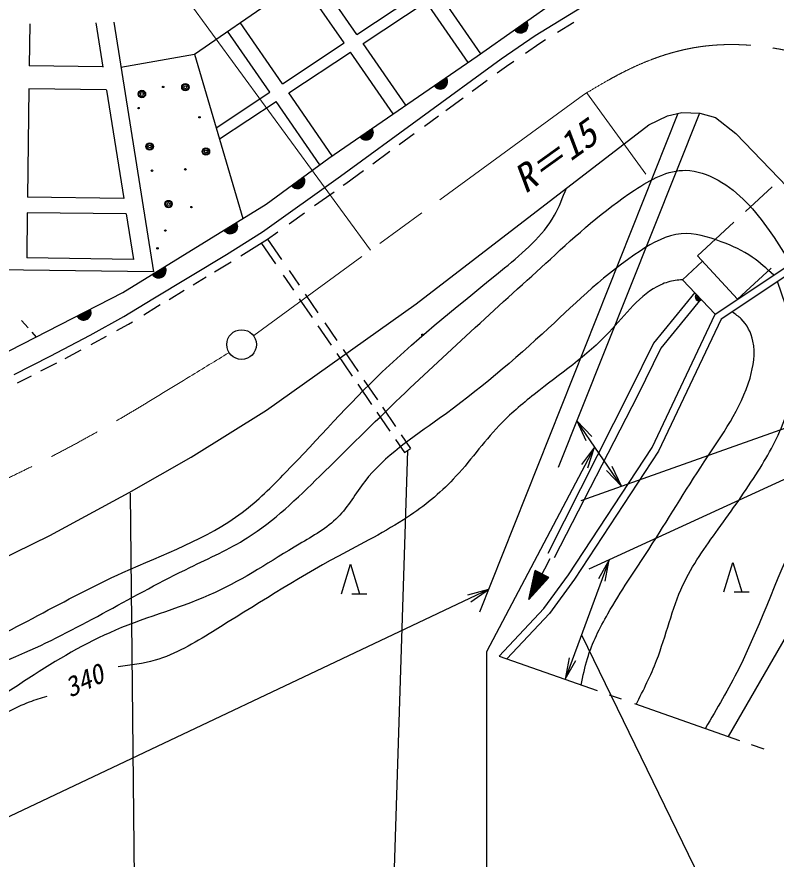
# Model space of a CAD drawing. Units: millimetres, scale not verified. Extents: x 40000 to 680000, y 20000 to 380000.
# Drawn here: x 161640 to 212856, y 253302 to 310128 of the extents above; entities that cross this region are included whole.
import ezdxf
from ezdxf.enums import TextEntityAlignment as Align

# ---------------------------------------------------------------- set-up
doc = ezdxf.new("R2010")
doc.units = ezdxf.units.MM
doc.header["$LTSCALE"] = 1000
doc.linetypes.add('CHAIN', pattern=[18.5, 12, -1.5, 3.5, -1.5])
for name, color, linetype, lineweight in [('M-BGD', 7, 'Continuous', 25), ('M-BMK', 2, 'CHAIN', 13), ('M-BMK-SRVR', 3, 'Continuous', 25), ('M-STR-HTXT', 7, 'Continuous', 25), ('M-STR-STR3', 7, 'Continuous', 25), ('M-STR-STRC', 7, 'Continuous', 25)]:
    doc.layers.add(name, color=color, linetype=linetype, lineweight=lineweight)
doc.styles.add('ＭＳ ゴシック', font='')
doc.styles.get('ＭＳ ゴシック').set_extended_font_data('MS Gothic')

# ---------------------------------------------------------------- blocks, each defined once
blk = doc.blocks.new('open_arrow')
at = {"color": 0, "linetype": 'Continuous', "lineweight": -2}
blk.add_lwpolyline([(7.5, 1.25), (0, 0), (7.5, -1.25)], dxfattribs=at)

msp = doc.modelspace()

# ---------------------------------------------------------------- linework, layer by layer
at = {"layer": 'M-BGD'}
for p, q in [((173616, 307609), (195902, 323002)), ((184578, 308944), (181662, 313166)), ((183710, 308369), (180805, 312575)), ((184578, 308944), (188818, 311758)), ((192928, 307640), (190111, 311718)), ((192699, 307478), (198536, 311610)), ((185003, 308328), (189244, 311142)), ((192072, 307047), (189244, 311142)), ((196591, 308866), (199734, 310788)), ((166972, 309728), (167448, 306726)), ((168181, 309770), (170849, 292932)), ((179562, 305617), (176710, 309746)), ((198103, 309087), (199210, 309764)), ((162515, 309649), (162477, 306812)), ((178695, 305041), (175853, 309154)), ((194313, 307286), (196591, 308866)), ((196919, 308363), (197294, 308593)), ((179562, 305617), (183710, 308369)), ((187877, 304167), (185003, 308328)), ((195946, 307688), (196919, 308363)), ((168662, 306731), (173616, 307609)), ((173616, 307609), (176880, 296518)), ((179988, 305001), (184135, 307753)), ((182686, 300602), (192699, 307478)), ((187019, 303578), (184135, 307753)), ((183478, 299379), (194313, 307286)), ((194661, 306797), (195163, 307145)), ((167444, 306747), (162477, 306812)), ((194047, 306349), (194661, 306797)), ((192349, 305110), (193372, 305857)), ((162457, 305270), (162360, 297958)), ((167689, 305201), (162457, 305270)), ((167691, 305188), (168850, 297873)), ((175078, 302642), (178695, 305041)), ((182917, 300760), (179988, 305001)), ((190575, 303815), (191739, 304664)), ((175299, 301890), (179120, 304425)), ((182073, 300151), (179120, 304425)), ((189133, 302763), (190087, 303459)), ((206230, 303610), (192847, 269965)), ((207683, 303638), (198150, 279730)), ((204264, 302853), (205534, 303458)), ((205534, 303458), (206489, 303667)), ((206489, 303667), (207713, 303637)), ((207713, 303637), (208757, 303338)), ((208757, 303338), (210130, 302264)), ((188579, 290772), (204264, 302853)), ((187425, 301516), (188438, 302256)), ((210130, 302264), (214189, 298026)), ((185642, 300215), (186809, 301066)), ((178452, 297488), (182686, 300602)), ((183829, 298892), (185019, 299761)), ((178212, 295628), (183478, 299379)), ((183660, 298772), (183829, 298892)), ((212592, 298661), (210782, 296997)), ((168850, 297873), (162360, 297958)), ((181725, 297393), (183038, 298329)), ((168793, 291526), (178452, 297488)), ((162346, 296916), (162306, 293863)), ((169016, 296828), (162346, 296916)), ((169016, 296828), (169501, 293768)), ((180008, 296171), (181046, 296910)), ((210006, 296283), (207540, 294015)), ((175780, 294105), (178212, 295628)), ((178551, 295133), (179254, 295633)), ((176754, 294007), (178546, 295129)), ((178551, 295133), (179484, 293768)), ((208749, 290069), (216272, 295098)), ((178144, 294843), (179093, 293454)), ((216535, 294672), (209142, 289730)), ((169501, 293768), (162306, 293863)), ((170817, 291112), (175780, 294105)), ((207540, 294015), (210247, 291071)), ((170849, 292932), (144302, 293282)), ((174969, 292915), (176094, 293594)), ((176094, 293594), (176098, 293596)), ((206535, 292387), (207890, 293634)), ((179603, 292708), (180301, 291688)), ((180002, 293010), (180679, 292020)), ((212528, 293168), (210247, 291071)), ((173528, 292046), (174411, 292579)), ((206535, 292387), (208749, 290069)), ((158567, 286284), (168793, 291526)), ((171908, 291070), (172936, 291689)), ((207363, 291520), (204577, 288109)), ((168865, 289904), (170817, 291112)), ((180693, 291113), (181557, 289849)), ((181090, 291418), (181946, 290166)), ((207781, 291082), (205085, 287783)), ((170195, 290022), (171130, 290600)), ((171130, 290600), (171313, 290711)), ((178468, 283591), (188579, 290772)), ((166579, 288659), (168865, 289904)), ((204485, 281072), (208749, 290069)), ((161957, 289653), (162397, 289144)), ((168381, 288957), (169167, 289385)), ((169167, 289385), (169447, 289558)), ((181952, 289271), (182831, 287986)), ((182405, 289495), (183232, 288285)), ((209142, 289730), (204922, 280827)), ((162648, 288854), (162934, 288523)), ((163883, 287227), (166579, 288659)), ((166654, 288019), (166863, 288130)), ((166863, 288130), (167679, 288575)), ((164899, 287087), (165986, 287665)), ((183641, 287687), (184662, 286193)), ((204577, 288109), (202994, 284878)), ((205085, 287783), (203531, 284610)), ((161467, 286000), (163883, 287227)), ((183225, 287410), (184266, 285886)), ((163261, 286238), (164160, 286695)), ((164160, 286695), (164329, 286785)), ((161725, 285458), (162627, 285916)), ((161674, 285436), (161725, 285458)), ((184643, 285336), (185565, 283986)), ((185050, 285626), (185970, 284279)), ((202994, 284878), (197459, 273920)), ((220624, 284926), (199686, 277486)), ((203531, 284610), (197891, 273626)), ((173387, 280428), (178468, 283591)), ((186306, 283789), (187191, 282494)), ((185921, 283466), (186805, 282172)), ((202419, 278457), (199401, 282867)), ((187573, 281935), (188203, 281013)), ((220040, 281967), (200214, 272857)), ((187187, 281613), (187790, 280731)), ((187790, 280731), (188203, 281013)), ((200606, 281106), (193323, 267295)), ((198853, 272486), (204485, 281072)), ((204922, 280827), (199265, 272201)), ((169213, 278043), (173387, 280428)), ((163872, 275139), (169213, 278043)), ((157857, 272210), (163872, 275139)), ((197583, 273553), (196176, 270810)), ((201597, 273491), (198627, 265436)), ((183544, 271194), (184144, 273194)), ((184144, 273194), (184744, 271194)), ((209333, 271326), (209933, 273326)), ((209933, 273326), (210533, 271326)), ((196176, 270810), (196597, 272765)), ((196176, 270810), (197518, 272293)), ((197149, 271885), (196481, 272227)), ((197184, 271923), (196492, 272278)), ((197218, 271962), (196503, 272328)), ((197253, 272000), (196514, 272379)), ((197288, 272038), (196525, 272430)), ((197323, 272077), (196536, 272480)), ((197357, 272115), (196547, 272531)), ((197392, 272153), (196558, 272581)), ((197427, 272192), (196568, 272632)), ((197461, 272230), (196579, 272683)), ((197496, 272269), (196590, 272733)), ((197518, 272293), (196597, 272765)), ((197187, 270203), (198853, 272486)), ((199265, 272201), (197572, 269883)), ((196767, 271463), (196361, 271671)), ((196801, 271501), (196372, 271721)), ((196836, 271539), (196383, 271772)), ((196871, 271578), (196394, 271822)), ((196906, 271616), (196405, 271873)), ((196940, 271655), (196416, 271924)), ((196975, 271693), (196427, 271974)), ((197010, 271731), (196438, 272025)), ((197045, 271770), (196449, 272075)), ((197079, 271808), (196459, 272126)), ((197114, 271846), (196470, 272177)), ((184244, 271194), (185244, 271194)), ((196350, 271002), (196231, 271063)), ((196385, 271041), (196241, 271114)), ((196419, 271079), (196252, 271165)), ((196454, 271117), (196263, 271215)), ((196489, 271156), (196274, 271266)), ((196523, 271194), (196285, 271316)), ((196558, 271232), (196296, 271367)), ((196593, 271271), (196307, 271418)), ((196628, 271309), (196318, 271468)), ((196662, 271348), (196329, 271519)), ((196697, 271386), (196340, 271569)), ((196732, 271424), (196350, 271620)), ((210033, 271326), (211033, 271326)), ((196211, 270849), (196187, 270861)), ((196246, 270887), (196198, 270912)), ((196280, 270925), (196209, 270962)), ((196315, 270964), (196220, 271013)), ((194162, 267001), (197187, 270203)), ((197572, 269883), (194679, 266820)), ((213562, 268391), (209614, 261585))]:
    msp.add_line(p, q, dxfattribs=at)
for centre, radius in [((170076, 304925), 250), ((171508, 305403), 50), ((173007, 305380), 250), ((173007, 305380), 200), ((173007, 305380), 100), ((170076, 304925), 200), ((170076, 304925), 100), ((169849, 303971), 50), ((173961, 303358), 50), ((170599, 301381), 250), ((170599, 301381), 200), ((170599, 301381), 100), ((174393, 301041), 250), ((174393, 301041), 200), ((174393, 301041), 100), ((170758, 299746), 50), ((173007, 299837), 50), ((171871, 297497), 250), ((171871, 297497), 200), ((171871, 297497), 100), ((173416, 297292), 50), ((171658, 295710), 50), ((171127, 294508), 50), ((166569, 290034), 50), ((189002, 288676), 50)]:
    msp.add_circle(centre, radius, dxfattribs=at)
for centre, radius, start, end in [((195618, 309544), 500, 215.2962, 35.2962), ((195618, 309544), 500, 215.2962, 35.2962), ((195618, 309544), 450, 215.2962, 35.2962), ((195618, 309544), 400, 215.2962, 35.2962), ((195618, 309544), 350, 215.2962, 35.2962), ((195618, 309544), 300, 215.2962, 35.2962), ((195618, 309544), 250, 215.2962, 35.2962), ((195618, 309544), 200, 215.2962, 35.2962), ((195618, 309544), 150, 215.2962, 35.2962), ((195618, 309544), 100, 215.2962, 35.2962), ((195618, 309544), 50, 215.2962, 35.2962), ((190196, 305759), 500, 214.4792, 34.4792), ((190196, 305759), 500, 214.4792, 34.4792), ((190196, 305759), 450, 214.4792, 34.4792), ((190196, 305759), 400, 214.4792, 34.4792), ((190196, 305759), 350, 214.4792, 34.4792), ((190196, 305759), 300, 214.4792, 34.4792), ((190196, 305759), 250, 214.4792, 34.4792), ((190196, 305759), 200, 214.4792, 34.4792), ((190196, 305759), 150, 214.4792, 34.4792), ((190196, 305759), 100, 214.4792, 34.4792), ((190196, 305759), 50, 214.4792, 34.4792), ((185189, 302321), 500, 214.4792, 34.4792), ((185189, 302321), 500, 214.4792, 34.4792), ((185189, 302321), 450, 214.4792, 34.4792), ((185189, 302321), 400, 214.4792, 34.4792), ((185189, 302321), 350, 214.4792, 34.4792), ((185189, 302321), 300, 214.4792, 34.4792), ((185189, 302321), 250, 214.4792, 34.4792), ((185189, 302321), 200, 214.4792, 34.4792), ((185189, 302321), 150, 214.4792, 34.4792), ((185189, 302321), 100, 214.4792, 34.4792), ((185189, 302321), 50, 214.4792, 34.4792), ((180569, 299045), 500, 216.3286, 36.3286), ((180569, 299045), 500, 216.3286, 36.3286), ((180569, 299045), 450, 216.3286, 36.3286), ((180569, 299045), 400, 216.3286, 36.3286), ((180569, 299045), 350, 216.3286, 36.3286), ((180569, 299045), 300, 216.3286, 36.3286), ((180569, 299045), 250, 216.3286, 36.3286), ((180569, 299045), 200, 216.3286, 36.3286), ((180569, 299045), 150, 216.3286, 36.3286), ((180569, 299045), 100, 216.3286, 36.3286), ((180569, 299045), 50, 216.3286, 36.3286), ((176037, 295998), 500, 211.6846, 31.6846), ((176037, 295998), 500, 211.6846, 31.6846), ((176037, 295998), 450, 211.6846, 31.6846), ((176037, 295998), 400, 211.6846, 31.6846), ((176037, 295998), 350, 211.6846, 31.6846), ((176037, 295998), 300, 211.6846, 31.6846), ((176037, 295998), 250, 211.6846, 31.6846), ((176037, 295998), 200, 211.6846, 31.6846), ((176037, 295998), 150, 211.6846, 31.6846), ((176037, 295998), 100, 211.6846, 31.6846), ((176037, 295998), 50, 211.6846, 31.6846), ((171207, 293017), 500, 211.6846, 31.6846), ((171207, 293017), 500, 211.6846, 31.6846), ((171207, 293017), 450, 211.6846, 31.6846), ((171207, 293017), 400, 211.6846, 31.6846), ((171207, 293017), 350, 211.6846, 31.6846), ((171207, 293017), 300, 211.6846, 31.6846), ((171207, 293017), 250, 211.6846, 31.6846), ((171207, 293017), 200, 211.6846, 31.6846), ((171207, 293017), 150, 211.6846, 31.6846), ((171207, 293017), 100, 211.6846, 31.6846), ((171207, 293017), 50, 211.6846, 31.6846), ((207642, 291228), 250, 133.687, 313.687), ((207642, 291228), 200, 133.687, 313.687), ((207642, 291228), 150, 133.687, 313.687), ((207642, 291228), 100, 133.687, 313.687), ((207642, 291228), 50, 133.687, 313.687), ((166145, 290169), 500, 207.1387, 27.1387), ((166145, 290169), 500, 207.1387, 27.1387), ((166145, 290169), 450, 207.1387, 27.1387), ((166145, 290169), 400, 207.1387, 27.1387), ((166145, 290169), 350, 207.1387, 27.1387), ((166145, 290169), 300, 207.1387, 27.1387), ((166145, 290169), 250, 207.1387, 27.1387), ((166145, 290169), 200, 207.1387, 27.1387), ((166145, 290169), 150, 207.1387, 27.1387), ((166145, 290169), 100, 207.1387, 27.1387), ((166145, 290169), 50, 207.1387, 27.1387)]:
    msp.add_arc(centre, radius, start, end, dxfattribs=at)
for points, knots in [([(141198, 255563), (142916, 257239), (144634, 258914), (146580, 260281), (148265, 261465), (150121, 262418), (152024, 263245), (155375, 264701), (158872, 265765), (162185, 267236), (165985, 268924), (169542, 271149), (173313, 272982), (174624, 273619), (175961, 274210), (177184, 274978), (178990, 276113), (180546, 277637), (182083, 279151), (183901, 280942), (185693, 282719), (187526, 284473), (190835, 287640), (194281, 290735), (197627, 293788), (199416, 295420), (201177, 297041), (203312, 298445), (204385, 299150), (205553, 299801), (206759, 299775), (207502, 299759), (208260, 299486), (208937, 299110), (210372, 298312), (211440, 297049), (212384, 295723), (214201, 293169), (215556, 290377), (216376, 287316), (216931, 285243), (217240, 283046), (216799, 281026), (216413, 279255), (215450, 277620), (214622, 275946), (213019, 272706), (211923, 269322), (210328, 266148), (209641, 264782), (208862, 263455), (208084, 262128)], [0, 0, 0, 0, 1, 1, 1, 2, 2, 2, 3, 3, 3, 4, 4, 4, 5, 5, 5, 6, 6, 6, 7, 7, 7, 8, 8, 8, 9, 9, 9, 10, 10, 10, 11, 11, 11, 12, 12, 12, 13, 13, 13, 14, 14, 14, 15, 15, 15, 16, 16, 16, 17, 17, 17, 17]), ([(136385, 254363), (137959, 255927), (139533, 257490), (141260, 258874), (142470, 259843), (143754, 260724), (145088, 261517), (146625, 262431), (148228, 263229), (149872, 263932), (152338, 264986), (154897, 265828), (157345, 266894), (161243, 268591), (164862, 270860), (168783, 272635), (171548, 273888), (174464, 274895), (176848, 276691), (177895, 277480), (178840, 278421), (179764, 279379), (181957, 281651), (184032, 284015), (186280, 286169), (188868, 288647), (191684, 290846), (194528, 293186), (195815, 294245), (197107, 295332), (197900, 296740), (198223, 297315), (198463, 297943), (198704, 298571)], [0, 0, 0, 0, 1, 1, 1, 2, 2, 2, 3, 3, 3, 4, 4, 4, 5, 5, 5, 6, 6, 6, 7, 7, 7, 8, 8, 8, 9, 9, 9, 10, 10, 10, 11, 11, 11, 11]), ([(212692, 292705), (212226, 293135), (211759, 293565), (211245, 293917), (210607, 294355), (209896, 294674), (209148, 294957), (208267, 295291), (207336, 295574), (206442, 295494), (205472, 295408), (204547, 294893), (203682, 294330), (201353, 292812), (199467, 290943), (197506, 289130), (195179, 286980), (192747, 284908), (190127, 283022), (188331, 281729), (186446, 280523), (185107, 278788), (184490, 277990), (183990, 277079), (183292, 276369), (182561, 275625), (181615, 275101), (180692, 274555), (178784, 273425), (176978, 272197), (175007, 271289), (172848, 270294), (170491, 269681), (168293, 268748), (164189, 267007), (160640, 264153), (156802, 261853), (154779, 260642), (152675, 259584), (150572, 258527)], [0, 0, 0, 0, 1, 1, 1, 2, 2, 2, 3, 3, 3, 4, 4, 4, 5, 5, 5, 6, 6, 6, 7, 7, 7, 8, 8, 8, 9, 9, 9, 10, 10, 10, 11, 11, 11, 12, 12, 12, 13, 13, 13, 13]), ([(206535, 292387), (206373, 292378), (206212, 292368), (206052, 292345), (205716, 292297), (205386, 292192), (205078, 292053), (203647, 291406), (202692, 290028), (201594, 288860), (200065, 287233), (198258, 286013), (196534, 284654), (195705, 284000), (194896, 283314), (194169, 282551), (193077, 281405), (192170, 280087), (191080, 278937), (190160, 277966), (189109, 277114), (187992, 276374), (186501, 275386), (184892, 274596), (183326, 273746), (180430, 272173), (177680, 270397), (174838, 268643), (173597, 267877), (172338, 267116), (170964, 266723), (170160, 266493), (169316, 266389), (168472, 266285)], [0, 0, 0, 0, 1, 1, 1, 2, 2, 2, 3, 3, 3, 4, 4, 4, 5, 5, 5, 6, 6, 6, 7, 7, 7, 8, 8, 8, 9, 9, 9, 10, 10, 10, 11, 11, 11, 11]), ([(203417, 263737), (203909, 264715), (204401, 265694), (204794, 266714), (205437, 268386), (205816, 270172), (206568, 271786), (207193, 273128), (208076, 274352), (208951, 275567), (209879, 276856), (210799, 278135), (211639, 279474), (212355, 280614), (213013, 281798), (213467, 283076), (214027, 284653), (214274, 286374), (214094, 288022), (213935, 289478), (213442, 290876), (212949, 292275)], [0, 0, 0, 0, 1, 1, 1, 2, 2, 2, 3, 3, 3, 4, 4, 4, 5, 5, 5, 6, 6, 6, 7, 7, 7, 7]), ([(199711, 265048), (199830, 265652), (199949, 266256), (200126, 266842), (200444, 267899), (200951, 268899), (201505, 269863), (202362, 271355), (203334, 272764), (204263, 274198), (205528, 276150), (206712, 278150), (208006, 280108), (209197, 281909), (210480, 283674), (211093, 285756), (211331, 286566), (211468, 287423), (211290, 288251), (211169, 288814), (210903, 289362), (210495, 289753), (210317, 289923), (210112, 290063), (209907, 290203)], [0, 0, 0, 0, 1, 1, 1, 2, 2, 2, 3, 3, 3, 4, 4, 4, 5, 5, 5, 6, 6, 6, 7, 7, 7, 8, 8, 8, 8]), ([(163655, 264264), (163258, 264150), (162862, 264035), (162476, 263893), (161465, 263522), (160528, 262961), (159613, 262378), (158373, 261587), (157174, 260753), (155975, 259919)], [0, 0, 0, 0, 1, 1, 1, 2, 2, 2, 3, 3, 3, 3])]:
    msp.add_open_spline(points, degree=3, knots=knots, dxfattribs=at)
at = {"layer": 'M-BMK'}
msp.add_line((199855, 304869), (177621, 288621), dxfattribs=at)
for points, knots in [([(199855, 304869), (200860, 305471), (201864, 306073), (202920, 306585), (204362, 307285), (205898, 307818), (207479, 308074), (209080, 308333), (210727, 308308), (212336, 308074), (214031, 307826), (215685, 307345), (217252, 306652), (218611, 306051), (219905, 305291), (221042, 304342), (221997, 303546), (222842, 302616), (223589, 301618), (224376, 300566), (225054, 299437), (225602, 298242), (226072, 297218), (226447, 296145), (226668, 295044), (226903, 293880), (226967, 292686), (226964, 291491), (226962, 290195), (226880, 288898), (226609, 287641), (226437, 286845), (226189, 286065), (225941, 285285)], [0, 0, 0, 0, 1, 1, 1, 2, 2, 2, 3, 3, 3, 4, 4, 4, 5, 5, 5, 6, 6, 6, 7, 7, 7, 8, 8, 8, 9, 9, 9, 10, 10, 10, 11, 11, 11, 11]), ([(134161, 268996), (138946, 270477), (143732, 271958), (148429, 273688), (151617, 274861), (154765, 276150), (157868, 277540), (160684, 278801), (163463, 280145), (166164, 281630), (168590, 282964), (170953, 284410), (173312, 285859), (174185, 286395), (175057, 286932), (175930, 287468)], [0, 0, 0, 0, 1, 1, 1, 2, 2, 2, 3, 3, 3, 4, 4, 4, 5, 5, 5, 5])]:
    msp.add_open_spline(points, degree=3, knots=knots, dxfattribs=at)
at = {"layer": 'M-BMK-SRVR'}
for p, q in [((194162, 267001), (200786, 264679)), ((201592, 264397), (202411, 264110)), ((203308, 263796), (210378, 261317)), ((211173, 261038), (212036, 260736))]:
    msp.add_line(p, q, dxfattribs=at)
msp.add_circle((176798, 288020), 1000, dxfattribs=at)
at = {"layer": 'M-STR-HTXT', "lineweight": 13}
for p, q in [((168081, 318226), (185499, 294382)), ((204065, 299504), (200059, 305018))]:
    msp.add_line(p, q, dxfattribs=at)
at = {"layer": 'M-STR-STR3'}
for p, q in [((187994, 280870), (186292, 228097)), ((193459, 271505), (105275, 229702)), ((199734, 268438), (219487, 227797)), ((193323, 267295), (193323, 239633))]:
    msp.add_line(p, q, dxfattribs=at)
at = {"layer": 'M-STR-STRC'}
msp.add_line((169657, 244260), (169296, 277985), dxfattribs=at)

# ---------------------------------------------------------------- block references
at = {"layer": 'M-BGD', "xscale": 193, "yscale": 193}
for p, rotation in [((199401, 282867), 304.4), ((200606, 281106), 242.2), ((202419, 278457), 124.4), ((201597, 273491), 249.8), ((198627, 265436), 69.8)]:
    msp.add_blockref('open_arrow', p, dxfattribs=dict(at, rotation=rotation))
at = {"layer": 'M-STR-STR3', "xscale": 193, "yscale": 193, "rotation": 205.4}
msp.add_blockref('open_arrow', (193459, 271505), dxfattribs=at)

# ---------------------------------------------------------------- texts
at = {"layer": 'M-BGD', "style": 'ＭＳ ゴシック', "oblique": 15}
msp.add_text('340', height=1320, rotation=25.282, dxfattribs=at).set_placement((164937, 264770), align=Align.MIDDLE_LEFT)
at = {"layer": 'M-STR-HTXT', "style": 'ＭＳ ゴシック', "oblique": 15}
msp.add_text('R＝15', height=1833, rotation=35.69, dxfattribs=at).set_placement((194860, 299640), align=Align.TOP_LEFT)

doc.saveas('drawing.dxf')
